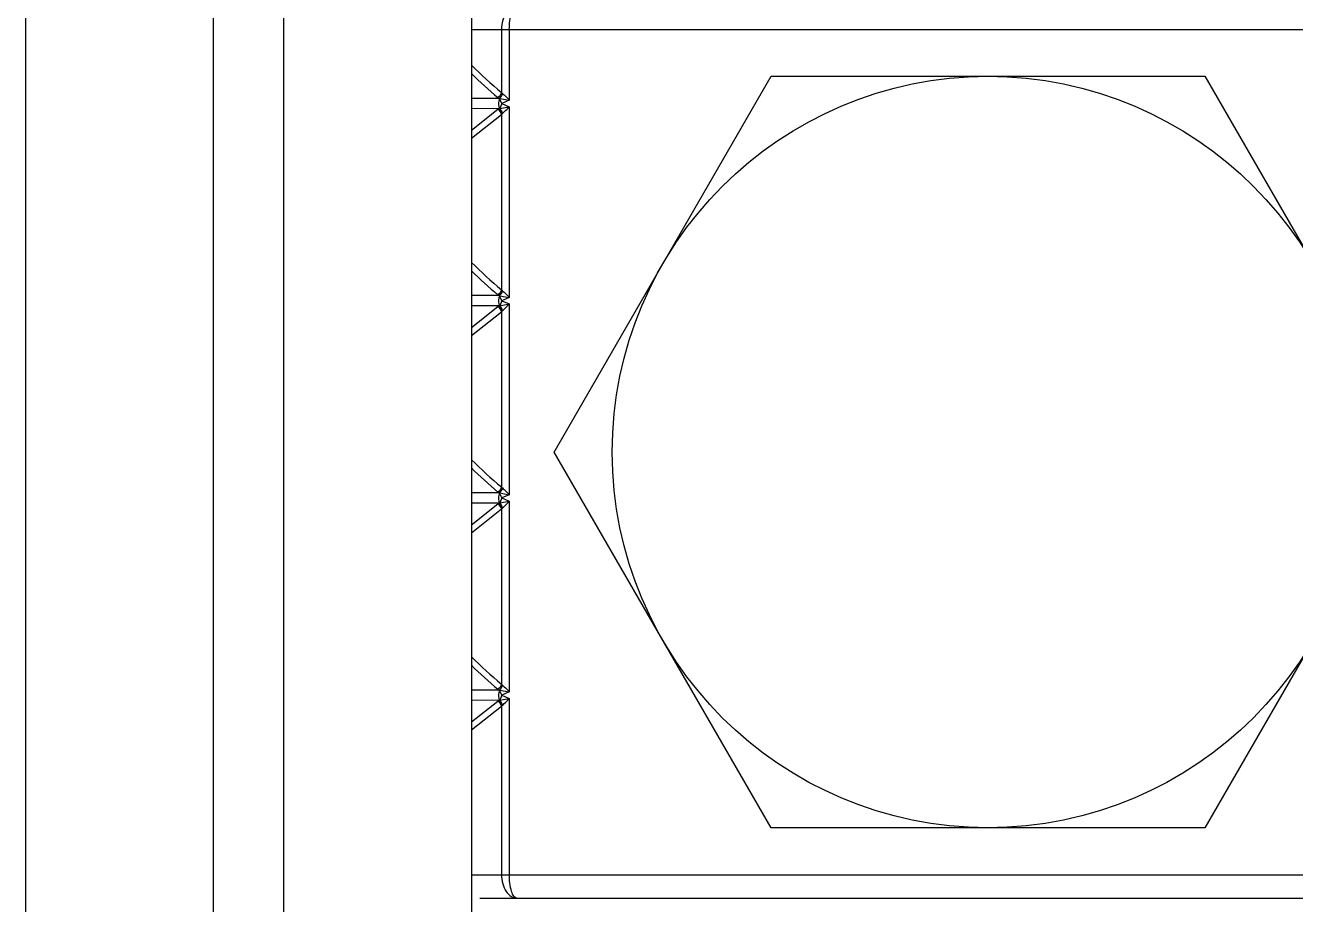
# Model space of a CAD drawing. Extents: x 27938 to 1042331, y -235042 to 1535213.
# Drawn here: x 701681.2 to 702003.3, y 769829.3 to 770052.2 of the extents above; entities that cross this region are included whole.
import ezdxf

# ---------------------------------------------------------------- set-up
doc = ezdxf.new("R2010")
doc.units = 0
doc.header["$LTSCALE"] = 1000
doc.header["$MEASUREMENT"] = 0

msp = doc.modelspace()

# ---------------------------------------------------------------- linework, layer by layer
at = {"linetype": 'Continuous'}
for p, q in [((701681.22, 770483.4), (701681.22, 765742.38)), ((701728.85, 770483.4), (701728.85, 765742.38)), ((701746.71, 770483.4), (701746.71, 765742.38)), ((701794.33, 770483.4), (701794.33, 765742.38)), ((701794.33, 770051.2), (702056.27, 770051.2)), ((701801.96, 770051.2), (701801.96, 770035.2)), ((701803.94, 770051.2), (701803.94, 770033.24)), ((701815.32, 769944.04), (701870.31, 770039.29)), ((701870.31, 770039.29), (701980.3, 770039.29)), ((701980.3, 770039.29), (702035.29, 769944.04)), ((701802.13, 770035), (701801.96, 770035.2)), ((701802.2, 770034.94), (701802.13, 770035)), ((701801.33, 770033.7), (701794.33, 770033.71)), ((701801.45, 770033.68), (701801.33, 770033.7)), ((701801.49, 770033.66), (701803.94, 770033.24)), ((701802.04, 770032.4), (701801.49, 770031.15)), ((701801.49, 770031.15), (701803.94, 770031.58)), ((701803.94, 770033.24), (701802.04, 770032.4)), ((701802.04, 770032.4), (701803.94, 770031.58)), ((701803.94, 770031.58), (701803.94, 769983.23)), ((701801.29, 770031.09), (701794.33, 770031.12)), ((701794.33, 770025.62), (701801.05, 770030.93)), ((701794.33, 770023.59), (701801.96, 770029.62)), ((701801.29, 770031.09), (701801.45, 770031.13)), ((701801.45, 770031.13), (701801.49, 770031.15)), ((701801.96, 770029.62), (701802.1, 770029.78)), ((701801.96, 770029.62), (701801.96, 769985.19)), ((701802.1, 770029.78), (701802.18, 770029.86)), ((701802.18, 770029.86), (701802.23, 770029.9)), ((701801.33, 769983.7), (701794.33, 769983.7)), ((701801.45, 769983.67), (701801.33, 769983.7)), ((701801.49, 769983.65), (701803.94, 769983.23)), ((701802.13, 769985), (701801.96, 769985.19)), ((701803.94, 769983.23), (701802.04, 769982.4)), ((701802.2, 769984.93), (701802.13, 769985)), ((701801.29, 769981.09), (701794.33, 769981.11)), ((701794.33, 769975.61), (701801.05, 769980.92)), ((701801.29, 769981.09), (701801.45, 769981.12)), ((701801.45, 769981.12), (701801.49, 769981.14)), ((701802.04, 769982.4), (701801.49, 769981.14)), ((701801.49, 769981.14), (701803.94, 769981.57)), ((701802.04, 769982.4), (701803.94, 769981.57)), ((701802.1, 769979.78), (701802.18, 769979.85)), ((701802.18, 769979.85), (701802.23, 769979.89)), ((701803.94, 769981.57), (701803.94, 769933.22)), ((701794.33, 769973.58), (701801.96, 769979.61)), ((701801.96, 769979.61), (701802.1, 769979.78)), ((701801.96, 769979.61), (701801.96, 769935.18)), ((701870.31, 769848.79), (701815.32, 769944.04)), ((702035.29, 769944.04), (701980.3, 769848.79)), ((701802.13, 769934.99), (701801.96, 769935.18)), ((701802.2, 769934.92), (701802.13, 769934.99)), ((701801.33, 769933.69), (701794.33, 769933.69)), ((701801.45, 769933.66), (701801.33, 769933.69)), ((701801.49, 769933.65), (701803.94, 769933.22)), ((701802.04, 769932.39), (701801.49, 769931.14)), ((701801.49, 769931.14), (701803.94, 769931.56)), ((701803.94, 769933.22), (701802.04, 769932.39)), ((701802.04, 769932.39), (701803.94, 769931.56)), ((701803.94, 769931.56), (701803.94, 769883.22)), ((701801.29, 769931.08), (701794.33, 769931.1)), ((701794.33, 769925.61), (701801.05, 769930.92)), ((701794.33, 769923.57), (701801.96, 769929.6)), ((701801.29, 769931.08), (701801.45, 769931.12)), ((701801.45, 769931.12), (701801.49, 769931.14)), ((701801.96, 769929.6), (701802.1, 769929.77)), ((701801.96, 769929.6), (701801.96, 769885.18)), ((701802.1, 769929.77), (701802.18, 769929.84)), ((701802.18, 769929.84), (701802.23, 769929.89)), ((701801.33, 769883.68), (701794.33, 769883.69)), ((701801.45, 769883.66), (701801.33, 769883.68)), ((701801.49, 769883.64), (701803.94, 769883.22)), ((701802.13, 769884.98), (701801.96, 769885.18)), ((701803.94, 769883.22), (701802.04, 769882.38)), ((701802.2, 769884.92), (701802.13, 769884.98)), ((701801.29, 769881.07), (701794.33, 769881.09)), ((701794.33, 769875.6), (701801.05, 769880.91)), ((701801.29, 769881.07), (701801.45, 769881.11)), ((701801.45, 769881.11), (701801.49, 769881.13)), ((701802.04, 769882.38), (701801.49, 769881.13)), ((701801.49, 769881.13), (701803.94, 769881.55)), ((701802.04, 769882.38), (701803.94, 769881.55)), ((701803.94, 769881.55), (701803.94, 769836.88)), ((701794.33, 769873.57), (701801.96, 769879.6)), ((701801.96, 769879.6), (701802.1, 769879.76)), ((701801.96, 769879.6), (701801.96, 769836.88)), ((701802.1, 769879.76), (701802.18, 769879.84)), ((701802.18, 769879.84), (701802.23, 769879.88)), ((701980.3, 769848.79), (701870.31, 769848.79)), ((701794.33, 769836.88), (702056.27, 769836.88)), ((701796.42, 769830.93), (702054.19, 769830.93))]:
    msp.add_line(p, q, dxfattribs=at)
msp.add_circle((701925.3, 769944.04), 95.25, dxfattribs=at)
for centre, radius, start, end in [((701867.89, 770115.65), 104.01, 224.9882, 230.6634), ((701868.38, 770114.68), 105.17, 225.2411, 230.1872), ((701802.23, 770035.32), 1.85, 230.2237, 240.9585), ((701802.2, 770029.47), 1.86, 119.1442, 128.3025), ((701867.89, 770065.64), 104.01, 224.9882, 230.6634), ((701868.38, 770064.68), 105.17, 225.2411, 230.1872), ((701802.23, 769985.32), 1.85, 230.2237, 240.9585), ((701802.2, 769979.46), 1.86, 119.1442, 128.3025), ((701867.89, 770015.63), 104.01, 224.9882, 230.6634), ((701868.38, 770014.67), 105.17, 225.2411, 230.1872), ((701802.23, 769935.31), 1.85, 230.2237, 240.9585), ((701802.2, 769929.45), 1.86, 119.1442, 128.3025), ((701867.89, 769965.63), 104.01, 224.9882, 230.6634), ((701868.38, 769964.66), 105.17, 225.2411, 230.1872), ((701802.23, 769885.3), 1.85, 230.2237, 240.9585), ((701802.2, 769879.45), 1.86, 119.1442, 128.3025)]:
    msp.add_arc(centre, radius, start, end, dxfattribs=at)
for points, knots in [([(701805.85, 770057.15), (701805.35, 770057.15), (701804.24, 770056.79), (701802.98, 770055.42), (701802.15, 770053.48), (701801.96, 770051.98), (701801.96, 770051.2)], [0, 0, 0, 0, 0.195972, 0.42512, 0.697797, 1, 1, 1, 1]), ([(701803.94, 770051.2), (701803.94, 770052.63), (701804.15, 770054.57), (701804.92, 770056.6), (701805.58, 770057.15), (701805.85, 770057.15)], [0, 0, 0, 0, 0.657525, 0.871922, 1, 1, 1, 1]), ([(701802.2, 770034.94), (701802.34, 770034.81), (701802.93, 770034.26), (701803.5, 770033.68), (701803.94, 770033.24)], [0, 0, 0, 0, 0.225254, 1, 1, 1, 1]), ([(701801.47, 770033.7), (701801.38, 770033.51), (701801.11, 770032.68), (701801.17, 770031.73), (701801.45, 770031.13)], [0, 0, 0, 0, 0.236634, 1, 1, 1, 1]), ([(701802.04, 770032.4), (701801.99, 770032.53), (701801.8, 770032.96), (701801.57, 770033.38), (701801.47, 770033.7)], [0, 0, 0, 0, 0.285481, 1, 1, 1, 1]), ([(701802.23, 770029.9), (701802.37, 770030.02), (701802.95, 770030.57), (701803.51, 770031.14), (701803.94, 770031.58)], [0, 0, 0, 0, 0.226794, 1, 1, 1, 1]), ([(701801.47, 769983.69), (701801.38, 769983.5), (701801.11, 769982.68), (701801.17, 769981.72), (701801.45, 769981.12)], [0, 0, 0, 0, 0.236634, 1, 1, 1, 1]), ([(701802.04, 769982.4), (701801.99, 769982.52), (701801.8, 769982.95), (701801.57, 769983.37), (701801.47, 769983.69)], [0, 0, 0, 0, 0.285481, 1, 1, 1, 1]), ([(701802.2, 769984.93), (701802.34, 769984.81), (701802.93, 769984.25), (701803.5, 769983.68), (701803.94, 769983.23)], [0, 0, 0, 0, 0.225254, 1, 1, 1, 1]), ([(701802.23, 769979.89), (701802.37, 769980.01), (701802.95, 769980.56), (701803.51, 769981.13), (701803.94, 769981.57)], [0, 0, 0, 0, 0.226794, 1, 1, 1, 1]), ([(701802.2, 769934.92), (701802.34, 769934.8), (701802.93, 769934.25), (701803.5, 769933.67), (701803.94, 769933.22)], [0, 0, 0, 0, 0.225254, 1, 1, 1, 1]), ([(701801.47, 769933.68), (701801.38, 769933.5), (701801.11, 769932.67), (701801.17, 769931.72), (701801.45, 769931.12)], [0, 0, 0, 0, 0.236634, 1, 1, 1, 1]), ([(701802.04, 769932.39), (701801.99, 769932.51), (701801.8, 769932.95), (701801.57, 769933.36), (701801.47, 769933.68)], [0, 0, 0, 0, 0.285481, 1, 1, 1, 1]), ([(701802.23, 769929.89), (701802.37, 769930.01), (701802.95, 769930.56), (701803.51, 769931.12), (701803.94, 769931.56)], [0, 0, 0, 0, 0.226794, 1, 1, 1, 1]), ([(701801.47, 769883.68), (701801.38, 769883.49), (701801.11, 769882.66), (701801.17, 769881.71), (701801.45, 769881.11)], [0, 0, 0, 0, 0.236634, 1, 1, 1, 1]), ([(701802.04, 769882.38), (701801.99, 769882.51), (701801.8, 769882.94), (701801.57, 769883.35), (701801.47, 769883.68)], [0, 0, 0, 0, 0.285481, 1, 1, 1, 1]), ([(701802.2, 769884.92), (701802.34, 769884.79), (701802.93, 769884.24), (701803.5, 769883.66), (701803.94, 769883.22)], [0, 0, 0, 0, 0.225254, 1, 1, 1, 1]), ([(701802.23, 769879.88), (701802.37, 769880), (701802.95, 769880.55), (701803.51, 769881.11), (701803.94, 769881.55)], [0, 0, 0, 0, 0.226794, 1, 1, 1, 1]), ([(701801.96, 769836.88), (701801.96, 769836.1), (701802.15, 769834.6), (701802.98, 769832.66), (701804.24, 769831.29), (701805.35, 769830.93), (701805.85, 769830.93)], [0, 0, 0, 0, 0.302203, 0.57488, 0.804028, 1, 1, 1, 1]), ([(701805.85, 769830.93), (701805.58, 769830.93), (701804.92, 769831.48), (701804.15, 769833.51), (701803.94, 769835.45), (701803.94, 769836.88)], [0, 0, 0, 0, 0.128078, 0.342475, 1, 1, 1, 1])]:
    msp.add_open_spline(points, degree=3, knots=knots, dxfattribs=at)
for points in [[(701801.96, 770035.2), (701801.83, 770034.68), (701801.48, 770034.2), (701801.05, 770033.9)], [(701802.13, 770035), (701802.01, 770034.51), (701801.72, 770034.03), (701801.33, 770033.7)], [(701801.45, 770033.68), (701801.81, 770034.01), (701802.09, 770034.46), (701802.2, 770034.94)], [(701801.96, 770029.62), (701801.84, 770030.14), (701801.49, 770030.63), (701801.05, 770030.93)], [(701802.1, 770029.78), (701801.99, 770030.28), (701801.69, 770030.77), (701801.29, 770031.09)], [(701802.18, 770029.86), (701802.08, 770030.33), (701801.81, 770030.8), (701801.45, 770031.13)], [(701802.23, 770029.9), (701802.11, 770030.37), (701801.85, 770030.83), (701801.49, 770031.15)], [(701801.96, 769985.19), (701801.83, 769984.68), (701801.48, 769984.19), (701801.05, 769983.89)], [(701802.13, 769985), (701802.01, 769984.5), (701801.72, 769984.02), (701801.33, 769983.7)], [(701801.45, 769983.67), (701801.81, 769984.01), (701802.09, 769984.45), (701802.2, 769984.93)], [(701801.96, 769979.61), (701801.84, 769980.13), (701801.49, 769980.62), (701801.05, 769980.92)], [(701802.1, 769979.78), (701801.99, 769980.28), (701801.69, 769980.77), (701801.29, 769981.09)], [(701802.18, 769979.85), (701802.08, 769980.33), (701801.81, 769980.8), (701801.45, 769981.12)], [(701802.23, 769979.89), (701802.11, 769980.36), (701801.85, 769980.82), (701801.49, 769981.14)], [(701801.96, 769935.18), (701801.83, 769934.67), (701801.48, 769934.19), (701801.05, 769933.89)], [(701802.13, 769934.99), (701802.01, 769934.5), (701801.72, 769934.01), (701801.33, 769933.69)], [(701801.45, 769933.66), (701801.81, 769934), (701802.09, 769934.45), (701802.2, 769934.92)], [(701801.96, 769929.6), (701801.84, 769930.12), (701801.49, 769930.61), (701801.05, 769930.92)], [(701802.1, 769929.77), (701801.99, 769930.27), (701801.69, 769930.76), (701801.29, 769931.08)], [(701802.18, 769929.84), (701802.08, 769930.32), (701801.81, 769930.79), (701801.45, 769931.12)], [(701802.23, 769929.89), (701802.11, 769930.36), (701801.85, 769930.81), (701801.49, 769931.14)], [(701801.96, 769885.18), (701801.83, 769884.66), (701801.48, 769884.18), (701801.05, 769883.88)], [(701802.13, 769884.98), (701802.01, 769884.49), (701801.72, 769884.01), (701801.33, 769883.68)], [(701801.45, 769883.66), (701801.81, 769883.99), (701802.09, 769884.44), (701802.2, 769884.92)], [(701801.96, 769879.6), (701801.84, 769880.12), (701801.49, 769880.61), (701801.05, 769880.91)], [(701802.1, 769879.76), (701801.99, 769880.26), (701801.69, 769880.75), (701801.29, 769881.07)], [(701802.18, 769879.84), (701802.08, 769880.31), (701801.81, 769880.78), (701801.45, 769881.11)], [(701802.23, 769879.88), (701802.11, 769880.35), (701801.85, 769880.81), (701801.49, 769881.13)]]:
    msp.add_open_spline(points, degree=3, dxfattribs=at)

doc.saveas('drawing.dxf')
